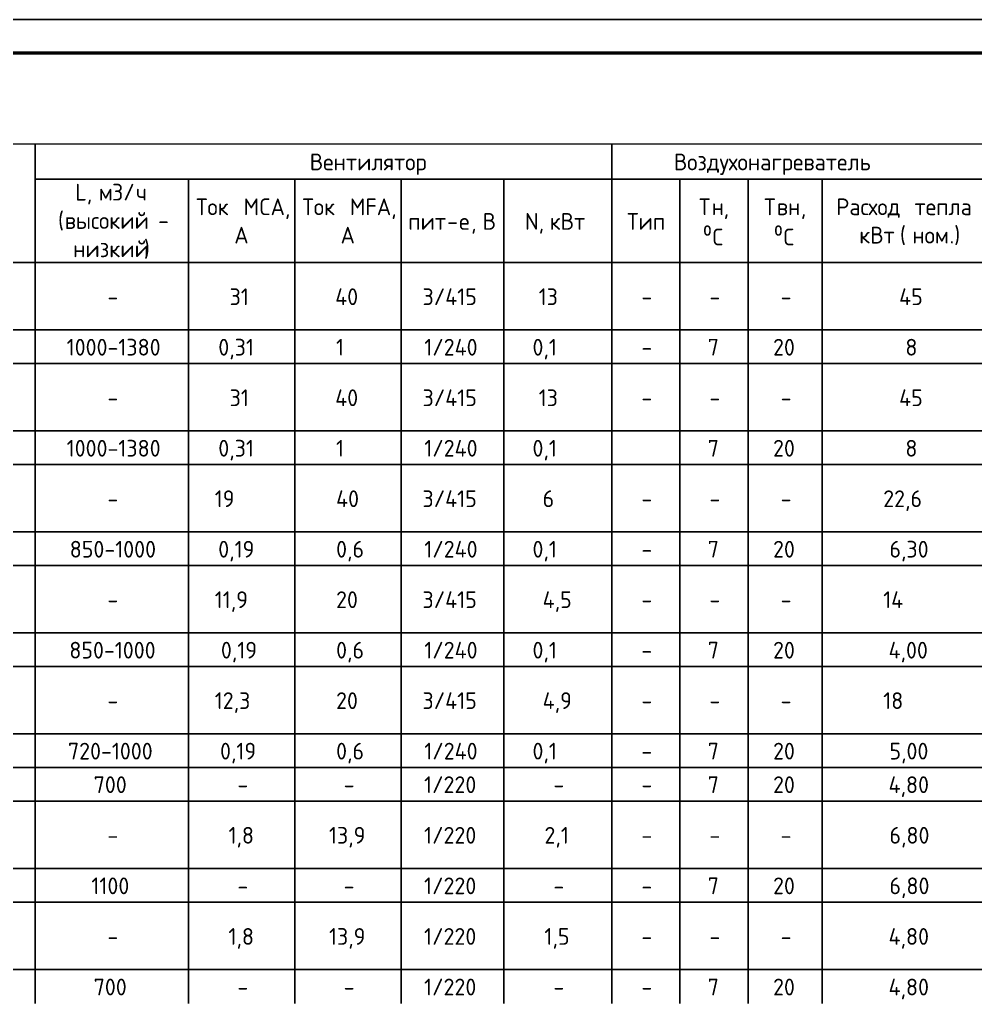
# Model space of a CAD drawing. Header units: millimetres. Extents: x -88595 to 880822, y -1054509 to -148035.
# Drawn here: x -42553 to -28280, y -261909 to -247246 of the extents above; entities that cross this region are included whole.
import ezdxf

# ---------------------------------------------------------------- set-up
doc = ezdxf.new("R2010")
doc.units = ezdxf.units.MM
for name, color, linetype, lineweight in [('Аннотация', 7, 'Continuous', 20), ('Линии', 7, 'Continuous', 9), ('Основная надпись', 7, 'Continuous', 30)]:
    doc.layers.add(name, color=color, linetype=linetype, lineweight=lineweight)
doc.styles.add('$0$Segoe UI Symbol', font='seguisym.ttf', dxfattribs={"height": 2.5})
doc.styles.add('$9$GOST Common', font='GOST_Common.ttf', dxfattribs={"height": 2.5})

msp = doc.modelspace()

# ---------------------------------------------------------------- linework, layer by layer
at = {"layer": 'Линии', "color": 7}
for p, q in [((-45651, -249100), (-42322, -249100)), ((-42322, -249100), (-42322, -249629)), ((-42322, -249100), (-40029, -249100)), ((-42322, -249629), (-42322, -249100)), ((-40029, -249100), (-38442, -249100)), ((-38442, -249100), (-36854, -249100)), ((-36854, -249100), (-34955, -249100)), ((-36854, -249100), (-35324, -249100)), ((-35324, -249100), (-33709, -249100)), ((-33709, -249100), (-33709, -249629)), ((-33709, -249100), (-32695, -249100)), ((-33709, -249629), (-33709, -249100)), ((-32695, -249100), (-31675, -249100)), ((-31675, -249100), (-30569, -249100)), ((-30569, -249100), (-27935, -249100)), ((-42322, -249629), (-42322, -250876)), ((-40029, -249629), (-42322, -249629)), ((-42322, -249629), (-40029, -249629)), ((-42322, -250876), (-42322, -249629)), ((-38442, -249629), (-40029, -249629)), ((-40029, -249629), (-40029, -250876)), ((-40029, -249629), (-38442, -249629)), ((-40029, -250876), (-40029, -249629)), ((-36854, -249629), (-38442, -249629)), ((-38442, -249629), (-38442, -250876)), ((-38442, -249629), (-36854, -249629)), ((-38442, -250876), (-38442, -249629)), ((-34955, -249629), (-36854, -249629)), ((-35324, -249629), (-36854, -249629)), ((-36854, -249629), (-36854, -250876)), ((-36854, -249629), (-34955, -249629)), ((-36854, -250876), (-36854, -249629)), ((-36854, -249629), (-36854, -250876)), ((-36854, -249629), (-35324, -249629)), ((-36854, -250876), (-36854, -249629)), ((-33709, -249629), (-35324, -249629)), ((-35324, -249629), (-35324, -250876)), ((-35324, -249629), (-33709, -249629)), ((-35324, -250876), (-35324, -249629)), ((-32695, -249629), (-33709, -249629)), ((-33709, -249629), (-33709, -250876)), ((-33709, -249629), (-32695, -249629)), ((-33709, -250876), (-33709, -249629)), ((-31675, -249629), (-32695, -249629)), ((-32695, -249629), (-32695, -250876)), ((-32695, -249629), (-31675, -249629)), ((-32695, -250876), (-32695, -249629)), ((-30569, -249629), (-31675, -249629)), ((-31675, -249629), (-31675, -250876)), ((-31675, -249629), (-30569, -249629)), ((-31675, -250876), (-31675, -249629)), ((-27935, -249629), (-30569, -249629)), ((-30569, -249629), (-30569, -250876)), ((-30569, -249629), (-27935, -249629)), ((-30569, -250876), (-30569, -249629)), ((-42322, -250876), (-45651, -250876)), ((-45651, -250876), (-42322, -250876)), ((-40029, -250876), (-42322, -250876)), ((-42322, -250876), (-42322, -251881)), ((-42322, -250876), (-40029, -250876)), ((-42322, -251881), (-42322, -250876)), ((-38442, -250876), (-40029, -250876)), ((-40029, -250876), (-40029, -251881)), ((-40029, -250876), (-38442, -250876)), ((-40029, -251881), (-40029, -250876)), ((-36854, -250876), (-38442, -250876)), ((-38442, -250876), (-38442, -251881)), ((-38442, -250876), (-36854, -250876)), ((-38442, -251881), (-38442, -250876)), ((-35324, -250876), (-36854, -250876)), ((-36854, -250876), (-36854, -251881)), ((-36854, -251881), (-36854, -250876)), ((-36854, -250876), (-36854, -251881)), ((-36854, -250876), (-35324, -250876)), ((-36854, -251881), (-36854, -250876)), ((-33709, -250876), (-35324, -250876)), ((-35324, -250876), (-35324, -251881)), ((-35324, -250876), (-33709, -250876)), ((-35324, -251881), (-35324, -250876)), ((-32695, -250876), (-33709, -250876)), ((-33709, -250876), (-33709, -251881)), ((-33709, -250876), (-32695, -250876)), ((-33709, -251881), (-33709, -250876)), ((-31675, -250876), (-32695, -250876)), ((-32695, -250876), (-32695, -251881)), ((-32695, -250876), (-31675, -250876)), ((-32695, -251881), (-32695, -250876)), ((-30569, -250876), (-31675, -250876)), ((-31675, -250876), (-31675, -251881)), ((-31675, -250876), (-30569, -250876)), ((-31675, -251881), (-31675, -250876)), ((-27935, -250876), (-30569, -250876)), ((-30569, -250876), (-30569, -251881)), ((-30569, -250876), (-27935, -250876)), ((-30569, -251881), (-30569, -250876)), ((-42322, -251881), (-45651, -251881)), ((-45651, -251881), (-42322, -251881)), ((-40029, -251881), (-42322, -251881)), ((-42322, -251881), (-42322, -252384)), ((-42322, -251881), (-40029, -251881)), ((-42322, -252384), (-42322, -251881)), ((-38442, -251881), (-40029, -251881)), ((-40029, -251881), (-40029, -252384)), ((-40029, -251881), (-38442, -251881)), ((-40029, -252384), (-40029, -251881)), ((-36854, -251881), (-38442, -251881)), ((-38442, -251881), (-38442, -252384)), ((-38442, -251881), (-36854, -251881)), ((-38442, -252384), (-38442, -251881)), ((-35324, -251881), (-36854, -251881)), ((-36854, -251881), (-36854, -252384)), ((-36854, -252384), (-36854, -251881)), ((-36854, -251881), (-36854, -252384)), ((-36854, -251881), (-35324, -251881)), ((-36854, -252384), (-36854, -251881)), ((-33709, -251881), (-35324, -251881)), ((-35324, -251881), (-35324, -252384)), ((-35324, -251881), (-33709, -251881)), ((-35324, -252384), (-35324, -251881)), ((-32695, -251881), (-33709, -251881)), ((-33709, -251881), (-33709, -252384)), ((-33709, -251881), (-32695, -251881)), ((-33709, -252384), (-33709, -251881)), ((-31675, -251881), (-32695, -251881)), ((-32695, -251881), (-32695, -252384)), ((-32695, -251881), (-31675, -251881)), ((-32695, -252384), (-32695, -251881)), ((-30569, -251881), (-31675, -251881)), ((-31675, -251881), (-31675, -252384)), ((-31675, -251881), (-30569, -251881)), ((-31675, -252384), (-31675, -251881)), ((-27935, -251881), (-30569, -251881)), ((-30569, -251881), (-30569, -252384)), ((-30569, -251881), (-27935, -251881)), ((-30569, -252384), (-30569, -251881)), ((-42322, -252384), (-45651, -252384)), ((-45651, -252384), (-42322, -252384)), ((-40029, -252384), (-42322, -252384)), ((-42322, -252384), (-42322, -253389)), ((-42322, -252384), (-40029, -252384)), ((-42322, -253389), (-42322, -252384)), ((-38442, -252384), (-40029, -252384)), ((-40029, -252384), (-38442, -252384)), ((-40029, -252384), (-40029, -253389)), ((-40029, -253389), (-40029, -252384)), ((-36854, -252384), (-38442, -252384)), ((-38442, -252384), (-36854, -252384)), ((-38442, -252384), (-38442, -253389)), ((-38442, -253389), (-38442, -252384)), ((-35324, -252384), (-36854, -252384)), ((-36854, -252384), (-35324, -252384)), ((-36854, -252384), (-36854, -253389)), ((-36854, -253389), (-36854, -252384)), ((-36854, -252384), (-36854, -253389)), ((-36854, -253389), (-36854, -252384)), ((-33709, -252384), (-35324, -252384)), ((-35324, -252384), (-33709, -252384)), ((-35324, -252384), (-35324, -253389)), ((-35324, -253389), (-35324, -252384)), ((-32695, -252384), (-33709, -252384)), ((-33709, -252384), (-32695, -252384)), ((-33709, -252384), (-33709, -253389)), ((-33709, -253389), (-33709, -252384)), ((-31675, -252384), (-32695, -252384)), ((-32695, -252384), (-31675, -252384)), ((-32695, -252384), (-32695, -253389)), ((-32695, -253389), (-32695, -252384)), ((-30569, -252384), (-31675, -252384)), ((-31675, -252384), (-30569, -252384)), ((-31675, -252384), (-31675, -253389)), ((-31675, -253389), (-31675, -252384)), ((-27935, -252384), (-30569, -252384)), ((-30569, -252384), (-27935, -252384)), ((-30569, -252384), (-30569, -253389)), ((-30569, -253389), (-30569, -252384)), ((-42322, -253389), (-45651, -253389)), ((-45651, -253389), (-42322, -253389)), ((-42322, -253389), (-42322, -253892)), ((-42322, -253892), (-42322, -253389)), ((-40029, -253389), (-42322, -253389)), ((-42322, -253389), (-40029, -253389)), ((-38442, -253389), (-40029, -253389)), ((-40029, -253389), (-40029, -253892)), ((-40029, -253389), (-38442, -253389)), ((-40029, -253892), (-40029, -253389)), ((-36854, -253389), (-38442, -253389)), ((-38442, -253389), (-38442, -253892)), ((-38442, -253389), (-36854, -253389)), ((-38442, -253892), (-38442, -253389)), ((-35324, -253389), (-36854, -253389)), ((-36854, -253389), (-36854, -253892)), ((-36854, -253892), (-36854, -253389)), ((-36854, -253389), (-36854, -253892)), ((-36854, -253389), (-35324, -253389)), ((-36854, -253892), (-36854, -253389)), ((-33709, -253389), (-35324, -253389)), ((-35324, -253389), (-35324, -253892)), ((-35324, -253389), (-33709, -253389)), ((-35324, -253892), (-35324, -253389)), ((-32695, -253389), (-33709, -253389)), ((-33709, -253389), (-33709, -253892)), ((-33709, -253389), (-32695, -253389)), ((-33709, -253892), (-33709, -253389)), ((-31675, -253389), (-32695, -253389)), ((-32695, -253389), (-32695, -253892)), ((-32695, -253389), (-31675, -253389)), ((-32695, -253892), (-32695, -253389)), ((-30569, -253389), (-31675, -253389)), ((-31675, -253389), (-31675, -253892)), ((-31675, -253389), (-30569, -253389)), ((-31675, -253892), (-31675, -253389)), ((-27935, -253389), (-30569, -253389)), ((-30569, -253389), (-30569, -253892)), ((-30569, -253389), (-27935, -253389)), ((-30569, -253892), (-30569, -253389)), ((-42322, -253892), (-45651, -253892)), ((-45651, -253892), (-42322, -253892)), ((-40029, -253892), (-42322, -253892)), ((-42322, -253892), (-42322, -254897)), ((-42322, -253892), (-40029, -253892)), ((-42322, -254897), (-42322, -253892)), ((-38442, -253892), (-40029, -253892)), ((-40029, -253892), (-40029, -254897)), ((-40029, -253892), (-38442, -253892)), ((-40029, -254897), (-40029, -253892)), ((-36854, -253892), (-38442, -253892)), ((-38442, -253892), (-38442, -254897)), ((-38442, -253892), (-36854, -253892)), ((-38442, -254897), (-38442, -253892)), ((-35324, -253892), (-36854, -253892)), ((-36854, -253892), (-36854, -254897)), ((-36854, -254897), (-36854, -253892)), ((-36854, -253892), (-36854, -254897)), ((-36854, -253892), (-35324, -253892)), ((-36854, -254897), (-36854, -253892)), ((-33709, -253892), (-35324, -253892)), ((-35324, -253892), (-35324, -254897)), ((-35324, -253892), (-33709, -253892)), ((-35324, -254897), (-35324, -253892)), ((-32695, -253892), (-33709, -253892)), ((-33709, -253892), (-33709, -254897)), ((-33709, -253892), (-32695, -253892)), ((-33709, -254897), (-33709, -253892)), ((-31675, -253892), (-32695, -253892)), ((-32695, -253892), (-32695, -254897)), ((-32695, -253892), (-31675, -253892)), ((-32695, -254897), (-32695, -253892)), ((-30569, -253892), (-31675, -253892)), ((-31675, -253892), (-31675, -254897)), ((-31675, -253892), (-30569, -253892)), ((-31675, -254897), (-31675, -253892)), ((-27935, -253892), (-30569, -253892)), ((-30569, -253892), (-30569, -254897)), ((-30569, -253892), (-27935, -253892)), ((-30569, -254897), (-30569, -253892)), ((-42322, -254897), (-45651, -254897)), ((-45651, -254897), (-42322, -254897)), ((-40029, -254897), (-42322, -254897)), ((-42322, -254897), (-42322, -255400)), ((-42322, -254897), (-40029, -254897)), ((-42322, -255400), (-42322, -254897)), ((-38442, -254897), (-40029, -254897)), ((-40029, -254897), (-40029, -255400)), ((-40029, -254897), (-38442, -254897)), ((-40029, -255400), (-40029, -254897)), ((-36854, -254897), (-38442, -254897)), ((-38442, -254897), (-38442, -255400)), ((-38442, -254897), (-36854, -254897)), ((-38442, -255400), (-38442, -254897)), ((-35324, -254897), (-36854, -254897)), ((-36854, -254897), (-36854, -255400)), ((-36854, -255400), (-36854, -254897)), ((-36854, -254897), (-36854, -255400)), ((-36854, -254897), (-35324, -254897)), ((-36854, -255400), (-36854, -254897)), ((-33709, -254897), (-35324, -254897)), ((-35324, -254897), (-35324, -255400)), ((-35324, -254897), (-33709, -254897)), ((-35324, -255400), (-35324, -254897)), ((-32695, -254897), (-33709, -254897)), ((-33709, -254897), (-33709, -255400)), ((-33709, -254897), (-32695, -254897)), ((-33709, -255400), (-33709, -254897)), ((-31675, -254897), (-32695, -254897)), ((-32695, -254897), (-32695, -255400)), ((-32695, -254897), (-31675, -254897)), ((-32695, -255400), (-32695, -254897)), ((-30569, -254897), (-31675, -254897)), ((-31675, -254897), (-31675, -255400)), ((-31675, -254897), (-30569, -254897)), ((-31675, -255400), (-31675, -254897)), ((-27935, -254897), (-30569, -254897)), ((-30569, -254897), (-30569, -255400)), ((-30569, -254897), (-27935, -254897)), ((-30569, -255400), (-30569, -254897)), ((-42322, -255400), (-45651, -255400)), ((-45651, -255400), (-42322, -255400)), ((-40029, -255400), (-42322, -255400)), ((-42322, -255400), (-42322, -256405)), ((-42322, -255400), (-40029, -255400)), ((-42322, -256405), (-42322, -255400)), ((-38442, -255400), (-40029, -255400)), ((-40029, -255400), (-40029, -256405)), ((-40029, -255400), (-38442, -255400)), ((-40029, -256405), (-40029, -255400)), ((-36854, -255400), (-38442, -255400)), ((-38442, -255400), (-38442, -256405)), ((-38442, -255400), (-36854, -255400)), ((-38442, -256405), (-38442, -255400)), ((-35324, -255400), (-36854, -255400)), ((-36854, -255400), (-36854, -256405)), ((-36854, -256405), (-36854, -255400)), ((-36854, -255400), (-36854, -256405)), ((-36854, -255400), (-35324, -255400)), ((-36854, -256405), (-36854, -255400)), ((-33709, -255400), (-35324, -255400)), ((-35324, -255400), (-35324, -256405)), ((-35324, -255400), (-33709, -255400)), ((-35324, -256405), (-35324, -255400)), ((-32695, -255400), (-33709, -255400)), ((-33709, -255400), (-33709, -256405)), ((-33709, -255400), (-32695, -255400)), ((-33709, -256405), (-33709, -255400)), ((-31675, -255400), (-32695, -255400)), ((-32695, -255400), (-32695, -256405)), ((-32695, -255400), (-31675, -255400)), ((-32695, -256405), (-32695, -255400)), ((-30569, -255400), (-31675, -255400)), ((-31675, -255400), (-31675, -256405)), ((-31675, -255400), (-30569, -255400)), ((-31675, -256405), (-31675, -255400)), ((-27935, -255400), (-30569, -255400)), ((-30569, -255400), (-30569, -256405)), ((-30569, -255400), (-27935, -255400)), ((-30569, -256405), (-30569, -255400)), ((-42322, -256405), (-45651, -256405)), ((-45651, -256405), (-42322, -256405)), ((-40029, -256405), (-42322, -256405)), ((-42322, -256405), (-42322, -256908)), ((-42322, -256405), (-40029, -256405)), ((-42322, -256908), (-42322, -256405)), ((-38442, -256405), (-40029, -256405)), ((-40029, -256405), (-40029, -256908)), ((-40029, -256405), (-38442, -256405)), ((-40029, -256908), (-40029, -256405)), ((-36854, -256405), (-38442, -256405)), ((-38442, -256405), (-38442, -256908)), ((-38442, -256405), (-36854, -256405)), ((-38442, -256908), (-38442, -256405)), ((-35324, -256405), (-36854, -256405)), ((-36854, -256405), (-36854, -256908)), ((-36854, -256908), (-36854, -256405)), ((-36854, -256405), (-36854, -256908)), ((-36854, -256405), (-35324, -256405)), ((-36854, -256908), (-36854, -256405)), ((-33709, -256405), (-35324, -256405)), ((-35324, -256405), (-35324, -256908)), ((-35324, -256405), (-33709, -256405)), ((-35324, -256908), (-35324, -256405)), ((-32695, -256405), (-33709, -256405)), ((-33709, -256405), (-33709, -256908)), ((-33709, -256405), (-32695, -256405)), ((-33709, -256908), (-33709, -256405)), ((-31675, -256405), (-32695, -256405)), ((-32695, -256405), (-32695, -256908)), ((-32695, -256405), (-31675, -256405)), ((-32695, -256908), (-32695, -256405)), ((-30569, -256405), (-31675, -256405)), ((-31675, -256405), (-31675, -256908)), ((-31675, -256405), (-30569, -256405)), ((-31675, -256908), (-31675, -256405)), ((-27935, -256405), (-30569, -256405)), ((-30569, -256405), (-30569, -256908)), ((-30569, -256405), (-27935, -256405)), ((-30569, -256908), (-30569, -256405)), ((-42322, -256908), (-45651, -256908)), ((-45651, -256908), (-42322, -256908)), ((-40029, -256908), (-42322, -256908)), ((-42322, -256908), (-42322, -257914)), ((-42322, -256908), (-40029, -256908)), ((-42322, -257914), (-42322, -256908)), ((-38442, -256908), (-40029, -256908)), ((-40029, -256908), (-40029, -257914)), ((-40029, -256908), (-38442, -256908)), ((-40029, -257914), (-40029, -256908)), ((-36854, -256908), (-38442, -256908)), ((-38442, -256908), (-38442, -257914)), ((-38442, -256908), (-36854, -256908)), ((-38442, -257914), (-38442, -256908)), ((-35324, -256908), (-36854, -256908)), ((-36854, -256908), (-36854, -257914)), ((-36854, -257914), (-36854, -256908)), ((-36854, -256908), (-36854, -257914)), ((-36854, -256908), (-35324, -256908)), ((-36854, -257914), (-36854, -256908)), ((-33709, -256908), (-35324, -256908)), ((-35324, -256908), (-35324, -257914)), ((-35324, -256908), (-33709, -256908)), ((-35324, -257914), (-35324, -256908)), ((-32695, -256908), (-33709, -256908)), ((-33709, -256908), (-33709, -257914)), ((-33709, -256908), (-32695, -256908)), ((-33709, -257914), (-33709, -256908)), ((-31675, -256908), (-32695, -256908)), ((-32695, -256908), (-32695, -257914)), ((-32695, -256908), (-31675, -256908)), ((-32695, -257914), (-32695, -256908)), ((-30569, -256908), (-31675, -256908)), ((-31675, -256908), (-31675, -257914)), ((-31675, -256908), (-30569, -256908)), ((-31675, -257914), (-31675, -256908)), ((-27935, -256908), (-30569, -256908)), ((-30569, -256908), (-30569, -257914)), ((-30569, -256908), (-27935, -256908)), ((-30569, -257914), (-30569, -256908)), ((-42322, -257914), (-45651, -257914)), ((-45651, -257914), (-42322, -257914)), ((-40029, -257914), (-42322, -257914)), ((-42322, -257914), (-42322, -258919)), ((-42322, -257914), (-40029, -257914)), ((-42322, -258919), (-42322, -257914)), ((-38442, -257914), (-40029, -257914)), ((-40029, -257914), (-40029, -258919)), ((-40029, -257914), (-38442, -257914)), ((-40029, -258919), (-40029, -257914)), ((-36854, -257914), (-38442, -257914)), ((-38442, -257914), (-38442, -258919)), ((-38442, -257914), (-36854, -257914)), ((-38442, -258919), (-38442, -257914)), ((-35324, -257914), (-36854, -257914)), ((-36854, -257914), (-36854, -258919)), ((-36854, -258919), (-36854, -257914)), ((-36854, -257914), (-36854, -258919)), ((-36854, -257914), (-35324, -257914)), ((-36854, -258919), (-36854, -257914)), ((-33709, -257914), (-35324, -257914)), ((-35324, -257914), (-35324, -258919)), ((-35324, -257914), (-33709, -257914)), ((-35324, -258919), (-35324, -257914)), ((-32695, -257914), (-33709, -257914)), ((-33709, -257914), (-33709, -258416)), ((-33709, -257914), (-32695, -257914)), ((-33709, -258416), (-33709, -257914)), ((-31675, -257914), (-32695, -257914)), ((-32695, -257914), (-32695, -258416)), ((-32695, -257914), (-31675, -257914)), ((-32695, -258416), (-32695, -257914)), ((-30569, -257914), (-31675, -257914)), ((-31675, -257914), (-31675, -258416)), ((-31675, -257914), (-30569, -257914)), ((-31675, -258416), (-31675, -257914)), ((-27935, -257914), (-30569, -257914)), ((-30569, -257914), (-30569, -258416)), ((-30569, -257914), (-27935, -257914)), ((-30569, -258416), (-30569, -257914)), ((-42322, -258416), (-45651, -258416)), ((-45651, -258416), (-42322, -258416)), ((-42322, -258414), (-42322, -258919)), ((-42322, -258919), (-42322, -258414)), ((-40029, -258416), (-42322, -258416)), ((-42322, -258416), (-40029, -258416)), ((-40029, -258414), (-40029, -258919)), ((-40029, -258919), (-40029, -258414)), ((-38442, -258416), (-40029, -258416)), ((-40029, -258416), (-38442, -258416)), ((-38442, -258414), (-38442, -258919)), ((-38442, -258919), (-38442, -258414)), ((-36854, -258416), (-38442, -258416)), ((-38442, -258416), (-36854, -258416)), ((-36854, -258414), (-36854, -258919)), ((-36854, -258919), (-36854, -258414)), ((-36854, -258414), (-36854, -258919)), ((-36854, -258919), (-36854, -258414)), ((-35324, -258416), (-36854, -258416)), ((-36854, -258416), (-35324, -258416)), ((-35324, -258414), (-35324, -258919)), ((-35324, -258919), (-35324, -258414)), ((-33709, -258416), (-35324, -258416)), ((-35324, -258416), (-33709, -258416)), ((-33709, -258414), (-33709, -258919)), ((-33709, -258919), (-33709, -258414)), ((-32695, -258416), (-33709, -258416)), ((-33709, -258416), (-32695, -258416)), ((-32695, -258414), (-32695, -258919)), ((-32695, -258919), (-32695, -258414)), ((-31675, -258416), (-32695, -258416)), ((-32695, -258416), (-31675, -258416)), ((-31675, -258414), (-31675, -258919)), ((-31675, -258919), (-31675, -258414)), ((-30569, -258416), (-31675, -258416)), ((-31675, -258416), (-30569, -258416)), ((-30569, -258414), (-30569, -258919)), ((-30569, -258919), (-30569, -258414)), ((-27935, -258416), (-30569, -258416)), ((-30569, -258416), (-27935, -258416)), ((-42322, -258919), (-45651, -258919)), ((-45651, -258919), (-42322, -258919)), ((-42322, -258919), (-45651, -258919)), ((-40029, -258919), (-42322, -258919)), ((-42322, -258919), (-42322, -259924)), ((-42322, -258919), (-40029, -258919)), ((-42322, -259924), (-42322, -258919)), ((-40029, -258919), (-42322, -258919)), ((-38442, -258919), (-40029, -258919)), ((-40029, -258919), (-40029, -259924)), ((-40029, -258919), (-38442, -258919)), ((-40029, -259924), (-40029, -258919)), ((-38442, -258919), (-40029, -258919)), ((-36854, -258919), (-38442, -258919)), ((-38442, -258919), (-38442, -259924)), ((-38442, -258919), (-36854, -258919)), ((-38442, -259924), (-38442, -258919)), ((-36854, -258919), (-38442, -258919)), ((-35324, -258919), (-36854, -258919)), ((-36854, -258919), (-36854, -259924)), ((-36854, -259924), (-36854, -258919)), ((-36854, -258919), (-36854, -259924)), ((-36854, -258919), (-35324, -258919)), ((-36854, -259924), (-36854, -258919)), ((-35324, -258919), (-36854, -258919)), ((-33709, -258919), (-35324, -258919)), ((-35324, -258919), (-35324, -259924)), ((-35324, -258919), (-33709, -258919)), ((-35324, -259924), (-35324, -258919)), ((-33709, -258919), (-35324, -258919)), ((-32695, -258919), (-33709, -258919)), ((-33709, -258919), (-33709, -259924)), ((-33709, -258919), (-32695, -258919)), ((-33709, -259924), (-33709, -258919)), ((-32695, -258919), (-33709, -258919)), ((-31675, -258919), (-32695, -258919)), ((-32695, -258919), (-32695, -259924)), ((-32695, -258919), (-31675, -258919)), ((-32695, -259924), (-32695, -258919)), ((-31675, -258919), (-32695, -258919)), ((-30569, -258919), (-31675, -258919)), ((-31675, -258919), (-31675, -259924)), ((-31675, -258919), (-30569, -258919)), ((-31675, -259924), (-31675, -258919)), ((-30569, -258919), (-31675, -258919)), ((-27935, -258919), (-30569, -258919)), ((-30569, -258919), (-30569, -259924)), ((-30569, -258919), (-27935, -258919)), ((-30569, -259924), (-30569, -258919)), ((-27935, -258919), (-30569, -258919)), ((-42322, -259924), (-45651, -259924)), ((-45651, -259924), (-42322, -259924)), ((-40029, -259924), (-42322, -259924)), ((-42322, -259924), (-42322, -260430)), ((-42322, -259924), (-40029, -259924)), ((-42322, -260430), (-42322, -259924)), ((-38442, -259924), (-40029, -259924)), ((-40029, -259924), (-40029, -260430)), ((-40029, -259924), (-38442, -259924)), ((-40029, -260430), (-40029, -259924)), ((-36854, -259924), (-38442, -259924)), ((-38442, -259924), (-38442, -260430)), ((-38442, -259924), (-36854, -259924)), ((-38442, -260430), (-38442, -259924)), ((-35324, -259924), (-36854, -259924)), ((-36854, -259924), (-36854, -260430)), ((-36854, -260430), (-36854, -259924)), ((-36854, -259924), (-36854, -260430)), ((-36854, -259924), (-35324, -259924)), ((-36854, -260430), (-36854, -259924)), ((-33709, -259924), (-35324, -259924)), ((-35324, -259924), (-35324, -260430)), ((-35324, -259924), (-33709, -259924)), ((-35324, -260430), (-35324, -259924)), ((-32695, -259924), (-33709, -259924)), ((-33709, -259924), (-33709, -260430)), ((-33709, -259924), (-32695, -259924)), ((-33709, -260430), (-33709, -259924)), ((-31675, -259924), (-32695, -259924)), ((-32695, -259924), (-32695, -260430)), ((-32695, -259924), (-31675, -259924)), ((-32695, -260430), (-32695, -259924)), ((-30569, -259924), (-31675, -259924)), ((-31675, -259924), (-31675, -260430)), ((-31675, -259924), (-30569, -259924)), ((-31675, -260430), (-31675, -259924)), ((-27935, -259924), (-30569, -259924)), ((-30569, -259924), (-30569, -260430)), ((-30569, -259924), (-27935, -259924)), ((-30569, -260430), (-30569, -259924)), ((-42322, -260430), (-45651, -260430)), ((-45651, -260430), (-42322, -260430)), ((-40029, -260430), (-42322, -260430)), ((-42322, -260430), (-42322, -261435)), ((-42322, -260430), (-40029, -260430)), ((-42322, -261435), (-42322, -260430)), ((-38442, -260430), (-40029, -260430)), ((-40029, -260430), (-40029, -261435)), ((-40029, -260430), (-38442, -260430)), ((-40029, -261435), (-40029, -260430)), ((-36854, -260430), (-38442, -260430)), ((-38442, -260430), (-38442, -261435)), ((-38442, -260430), (-36854, -260430)), ((-38442, -261435), (-38442, -260430)), ((-35324, -260430), (-36854, -260430)), ((-36854, -260430), (-36854, -261435)), ((-36854, -261435), (-36854, -260430)), ((-36854, -260430), (-36854, -261435)), ((-36854, -260430), (-35324, -260430)), ((-36854, -261435), (-36854, -260430)), ((-33709, -260430), (-35324, -260430)), ((-35324, -260430), (-35324, -261435)), ((-35324, -260430), (-33709, -260430)), ((-35324, -261435), (-35324, -260430)), ((-32695, -260430), (-33709, -260430)), ((-33709, -260430), (-33709, -261435)), ((-33709, -260430), (-32695, -260430)), ((-33709, -261435), (-33709, -260430)), ((-31675, -260430), (-32695, -260430)), ((-32695, -260430), (-32695, -261435)), ((-32695, -260430), (-31675, -260430)), ((-32695, -261435), (-32695, -260430)), ((-30569, -260430), (-31675, -260430)), ((-31675, -260430), (-31675, -261435)), ((-31675, -260430), (-30569, -260430)), ((-31675, -261435), (-31675, -260430)), ((-27935, -260430), (-30569, -260430)), ((-30569, -260430), (-30569, -261435)), ((-30569, -260430), (-27935, -260430)), ((-30569, -261435), (-30569, -260430)), ((-42322, -261435), (-45651, -261435)), ((-45651, -261435), (-42322, -261435)), ((-40029, -261435), (-42322, -261435)), ((-42322, -261435), (-42322, -261941)), ((-42322, -261435), (-40029, -261435)), ((-42322, -261941), (-42322, -261435)), ((-38442, -261435), (-40029, -261435)), ((-40029, -261435), (-40029, -261941)), ((-40029, -261435), (-38442, -261435)), ((-40029, -261941), (-40029, -261435)), ((-36854, -261435), (-38442, -261435)), ((-38442, -261435), (-38442, -261941)), ((-38442, -261435), (-36854, -261435)), ((-38442, -261941), (-38442, -261435)), ((-35324, -261435), (-36854, -261435)), ((-36854, -261435), (-36854, -261941)), ((-36854, -261941), (-36854, -261435)), ((-36854, -261435), (-36854, -261941)), ((-36854, -261435), (-35324, -261435)), ((-36854, -261941), (-36854, -261435)), ((-33709, -261435), (-35324, -261435)), ((-35324, -261435), (-35324, -261941)), ((-35324, -261435), (-33709, -261435)), ((-35324, -261941), (-35324, -261435)), ((-32695, -261435), (-33709, -261435)), ((-33709, -261435), (-33709, -261941)), ((-33709, -261435), (-32695, -261435)), ((-33709, -261941), (-33709, -261435)), ((-31675, -261435), (-32695, -261435)), ((-32695, -261435), (-32695, -261941)), ((-32695, -261435), (-31675, -261435)), ((-32695, -261941), (-32695, -261435)), ((-30569, -261435), (-31675, -261435)), ((-31675, -261435), (-31675, -261941)), ((-31675, -261435), (-30569, -261435)), ((-31675, -261941), (-31675, -261435)), ((-27935, -261435), (-30569, -261435)), ((-30569, -261435), (-30569, -261941)), ((-30569, -261435), (-27935, -261435)), ((-30569, -261941), (-30569, -261435))]:
    msp.add_line(p, q, dxfattribs=at)
at = {"layer": 'Основная надпись', "lineweight": 20}
for p, q in [((-16117, -247246), (-58117, -247246)), ((-58117, -247246), (-16117, -247246))]:
    msp.add_line(p, q, dxfattribs=at)
at = {"layer": 'Основная надпись', "lineweight": 50}
msp.add_line((-16617, -247746), (-56117, -247746), dxfattribs=at)

# ---------------------------------------------------------------- texts
at = {"layer": 'Аннотация', "char_height": 250, "attachment_point": 1}
for s, insert, width, style in [('Вентилятор', (-38220, -249247), 2308.86, '$9$GOST Common'), ('Воздухонагреватель', (-32783, -249247), 4016.45, '$9$GOST Common'), ('L, ', (-41722, -249698), 424.89, '$9$GOST Common'), ('3/', (-41173, -249698), 432.91, '$9$GOST Common'), ('\\fGOST Common|b0|i0|c204|p34|;м', (-41371, -249698), 240.51, '$9$GOST Common'), ('\\fGOST Common|b0|i0|c204|p34|;ч', (-40815, -249698), 216.46, '$9$GOST Common'), ('Ток', (-39917, -249917), 673.42, '$9$GOST Common'), (' MCA, ', (-39361, -249917), 986.08, '$9$GOST Common'), ('Ток', (-38329, -249917), 673.42, '$9$GOST Common'), (' MFA, ', (-37774, -249917), 986.08, '$9$GOST Common'), ('\\fGOST Common|b0|i0|c204|p34|;T', (-32417, -249917), 240.51, '$9$GOST Common'), ('\\fGOST Common|b0|i0|c204|p34|;н', (-32218, -249917), 216.46, '$9$GOST Common'), ('\\fGOST Common|b0|i0|c204|p34|;T', (-31443, -249917), 240.51, '$9$GOST Common'), ('вн', (-31245, -249917), 432.91, '$9$GOST Common'), ('Расход', (-30358, -249917), 1314.77, '$9$GOST Common'), ('тепла', (-29188, -249917), 1162.45, '$9$GOST Common'), ('\\fGOST Common|b0|i0|c204|p34|;(', (-41980, -250122), 120.25, '$9$GOST Common'), ('высокий', (-41880, -250122), 1507.17, '$9$GOST Common'), ('\\fGOST Common|b0|i0|c204|p34|;В', (-35639, -250135), 248.52, '$9$GOST Common'), ('N, ', (-35007, -250135), 448.94, '$9$GOST Common'), ('кВт', (-34637, -250135), 737.55, '$9$GOST Common'), ('Тип', (-33480, -250135), 673.42, '$9$GOST Common'), (', ', (-32040, -249917), 208.44, '$9$GOST Common'), (', ', (-30887, -249917), 208.44, '$9$GOST Common'), (' - ', (-40637, -250122), 424.89, '$9$GOST Common'), ('пит', (-36750, -250135), 705.48, '$9$GOST Common'), ('\\fGOST Common|b0|i0|c204|p34|;-', (-36168, -250135), 216.46, '$9$GOST Common'), ('\\fGOST Common|b0|i0|c204|p34|;е', (-35990, -250135), 216.46, '$9$GOST Common'), ('\\fGOST Common|b0|i0|c204|p34|;А', (-39348, -250340), 272.57, '$9$GOST Common'), ('\\fGOST Common|b0|i0|c204|p34|;А', (-37760, -250340), 272.57, '$9$GOST Common'), (', ', (-35811, -250135), 208.44, '$9$GOST Common'), ('\\fSegoe UI Symbol|b0|i0|c238|p34|;⁰', (-32338, -250367), 152.32, '$0$Segoe UI Symbol'), ('\\fGOST Common|b0|i0|c204|p34|;C', (-32212, -250367), 216.46, '$9$GOST Common'), ('\\fSegoe UI Symbol|b0|i0|c238|p34|;⁰', (-31278, -250367), 152.32, '$0$Segoe UI Symbol'), ('\\fGOST Common|b0|i0|c204|p34|;C', (-31152, -250367), 216.46, '$9$GOST Common'), ('кВт', (-30014, -250340), 737.55, '$9$GOST Common'), (' (', (-29406, -250340), 224.47, '$9$GOST Common'), ('ном', (-29221, -250340), 673.42, '$9$GOST Common'), ('.)', (-28665, -250340), 208.44, '$9$GOST Common'), ('низкий', (-41755, -250545), 1282.7, '$9$GOST Common'), ('\\fGOST Common|b0|i0|c204|p34|;)', (-40696, -250545), 120.25, '$9$GOST Common'), ('31', (-39417, -251260), 994.09, '$9$GOST Common'), ('40', (-37840, -251260), 456.96, '$9$GOST Common'), ('3/415', (-36536, -251260), 1082.28, '$9$GOST Common'), ('13', (-34801, -251260), 689.45, '$9$GOST Common'), ('45', (-29418, -251260), 970.04, '$9$GOST Common'), ('\\fGOST Common|b0|i0|c204|p34|;-', (-41242, -251260), 160.34, '$9$GOST Common'), ('\\fGOST Common|b0|i0|c204|p34|;-', (-33268, -251260), 160.34, '$9$GOST Common'), ('\\fGOST Common|b0|i0|c204|p34|;-', (-32251, -251260), 160.34, '$9$GOST Common'), ('\\fGOST Common|b0|i0|c204|p34|;-', (-31188, -251260), 160.34, '$9$GOST Common'), ('1000-1380', (-41850, -252014), 1627.43, '$9$GOST Common'), ('0,31', (-39586, -252014), 841.77, '$9$GOST Common'), ('1', (-37827, -252014), 432.91, '$9$GOST Common'), ('1/240', (-36510, -252014), 1018.14, '$9$GOST Common'), ('0,1', (-34894, -252014), 905.91, '$9$GOST Common'), ('\\fGOST Common|b0|i0|c204|p34|;7', (-32277, -252014), 216.46, '$9$GOST Common'), ('20', (-31301, -252014), 432.91, '$9$GOST Common'), ('8', (-29325, -252014), 753.59, '$9$GOST Common'), ('\\fGOST Common|b0|i0|c204|p34|;-', (-33268, -252014), 160.34, '$9$GOST Common'), ('31', (-39417, -252769), 994.09, '$9$GOST Common'), ('40', (-37840, -252769), 456.96, '$9$GOST Common'), ('3/415', (-36536, -252769), 1082.28, '$9$GOST Common'), ('13', (-34801, -252769), 689.45, '$9$GOST Common'), ('45', (-29418, -252769), 970.04, '$9$GOST Common'), ('\\fGOST Common|b0|i0|c204|p34|;-', (-41242, -252769), 160.34, '$9$GOST Common'), ('\\fGOST Common|b0|i0|c204|p34|;-', (-33268, -252769), 160.34, '$9$GOST Common'), ('\\fGOST Common|b0|i0|c204|p34|;-', (-32251, -252769), 160.34, '$9$GOST Common'), ('\\fGOST Common|b0|i0|c204|p34|;-', (-31188, -252769), 160.34, '$9$GOST Common'), ('1000-1380', (-41850, -253523), 1627.43, '$9$GOST Common'), ('0,31', (-39586, -253523), 841.77, '$9$GOST Common'), ('1', (-37827, -253523), 432.91, '$9$GOST Common'), ('1/240', (-36510, -253523), 1018.14, '$9$GOST Common'), ('0,1', (-34894, -253523), 905.91, '$9$GOST Common'), ('\\fGOST Common|b0|i0|c204|p34|;7', (-32277, -253523), 216.46, '$9$GOST Common'), ('20', (-31301, -253523), 432.91, '$9$GOST Common'), ('8', (-29325, -253523), 753.59, '$9$GOST Common'), ('19', (-39639, -254277), 970.04, '$9$GOST Common'), ('40', (-37827, -254277), 432.91, '$9$GOST Common'), ('3/415', (-36537, -254277), 1082.28, '$9$GOST Common'), ('6', (-34742, -254277), 537.13, '$9$GOST Common'), ('22,6', (-29656, -254277), 970.04, '$9$GOST Common'), ('\\fGOST Common|b0|i0|c204|p34|;-', (-41242, -254277), 160.34, '$9$GOST Common'), ('\\fGOST Common|b0|i0|c204|p34|;-', (-33268, -254277), 160.34, '$9$GOST Common'), ('\\fGOST Common|b0|i0|c204|p34|;-', (-32251, -254277), 160.34, '$9$GOST Common'), ('\\fGOST Common|b0|i0|c204|p34|;-', (-31188, -254277), 160.34, '$9$GOST Common'), ('850-1000', (-41805, -255031), 1515.19, '$9$GOST Common'), ('0,19', (-39587, -255031), 841.77, '$9$GOST Common'), ('0,6', (-37827, -255031), 432.91, '$9$GOST Common'), ('1/240', (-36510, -255031), 1018.14, '$9$GOST Common'), ('0,1', (-34894, -255031), 905.91, '$9$GOST Common'), ('\\fGOST Common|b0|i0|c204|p34|;7', (-32277, -255031), 216.46, '$9$GOST Common'), ('20', (-31301, -255031), 432.91, '$9$GOST Common'), ('6,30', (-29563, -255031), 753.59, '$9$GOST Common'), ('\\fGOST Common|b0|i0|c204|p34|;-', (-33268, -255031), 160.34, '$9$GOST Common'), ('11,9', (-39639, -255785), 970.04, '$9$GOST Common'), ('20', (-37827, -255785), 432.91, '$9$GOST Common'), ('3/415', (-36537, -255785), 1082.28, '$9$GOST Common'), ('4,5', (-34742, -255785), 537.13, '$9$GOST Common'), ('14', (-29656, -255785), 970.04, '$9$GOST Common'), ('\\fGOST Common|b0|i0|c204|p34|;-', (-41242, -255785), 160.34, '$9$GOST Common'), ('\\fGOST Common|b0|i0|c204|p34|;-', (-33268, -255785), 160.34, '$9$GOST Common'), ('\\fGOST Common|b0|i0|c204|p34|;-', (-32251, -255785), 160.34, '$9$GOST Common'), ('\\fGOST Common|b0|i0|c204|p34|;-', (-31188, -255785), 160.34, '$9$GOST Common'), ('850-1000', (-41811, -256539), 1539.24, '$9$GOST Common'), ('0,19', (-39547, -256539), 753.59, '$9$GOST Common'), ('0,6', (-37827, -256539), 432.91, '$9$GOST Common'), ('1/240', (-36510, -256539), 1018.14, '$9$GOST Common'), ('0,1', (-34894, -256539), 905.91, '$9$GOST Common'), ('\\fGOST Common|b0|i0|c204|p34|;7', (-32277, -256539), 216.46, '$9$GOST Common'), ('20', (-31301, -256539), 432.91, '$9$GOST Common'), ('4,00', (-29576, -256539), 777.64, '$9$GOST Common'), ('\\fGOST Common|b0|i0|c204|p34|;-', (-33268, -256539), 160.34, '$9$GOST Common'), ('12,3', (-39639, -257293), 970.04, '$9$GOST Common'), ('20', (-37827, -257293), 432.91, '$9$GOST Common'), ('3/415', (-36537, -257293), 1082.28, '$9$GOST Common'), ('4,9', (-34742, -257293), 537.13, '$9$GOST Common'), ('18', (-29656, -257293), 970.04, '$9$GOST Common'), ('\\fGOST Common|b0|i0|c204|p34|;-', (-41242, -257293), 160.34, '$9$GOST Common'), ('\\fGOST Common|b0|i0|c204|p34|;-', (-33268, -257293), 160.34, '$9$GOST Common'), ('\\fGOST Common|b0|i0|c204|p34|;-', (-32251, -257293), 160.34, '$9$GOST Common'), ('\\fGOST Common|b0|i0|c204|p34|;-', (-31188, -257293), 160.34, '$9$GOST Common'), ('720-1000', (-41831, -258047), 1587.34, '$9$GOST Common'), ('0,19', (-39560, -258047), 777.64, '$9$GOST Common'), ('0,6', (-37827, -258047), 432.91, '$9$GOST Common'), ('1/240', (-36510, -258047), 1018.14, '$9$GOST Common'), ('0,1', (-34894, -258047), 905.91, '$9$GOST Common'), ('\\fGOST Common|b0|i0|c204|p34|;7', (-32277, -258047), 216.46, '$9$GOST Common'), ('20', (-31301, -258047), 432.91, '$9$GOST Common'), ('5,00', (-29563, -258047), 753.59, '$9$GOST Common'), ('\\fGOST Common|b0|i0|c204|p34|;-', (-33268, -258047), 160.34, '$9$GOST Common'), ('700', (-41447, -258548), 649.37, '$9$GOST Common'), ('1/220', (-36513, -258548), 1018.14, '$9$GOST Common'), ('\\fGOST Common|b0|i0|c204|p34|;7', (-32277, -258548), 216.46, '$9$GOST Common'), ('20', (-31301, -258548), 432.91, '$9$GOST Common'), ('4,80', (-29576, -258548), 777.64, '$9$GOST Common'), ('\\fGOST Common|b0|i0|c204|p34|;-', (-39301, -258548), 160.34, '$9$GOST Common'), ('\\fGOST Common|b0|i0|c204|p34|;-', (-37714, -258548), 160.34, '$9$GOST Common'), ('\\fGOST Common|b0|i0|c204|p34|;-', (-34582, -258548), 160.34, '$9$GOST Common'), ('\\fGOST Common|b0|i0|c204|p34|;-', (-33268, -258548), 160.34, '$9$GOST Common'), ('1,8', (-39434, -259304), 473, '$9$GOST Common'), ('13,9', (-37933, -259304), 689.45, '$9$GOST Common'), ('1/220', (-36513, -259304), 1018.14, '$9$GOST Common'), ('2,1', (-34715, -259304), 473, '$9$GOST Common'), ('6,80', (-29563, -259304), 753.59, '$9$GOST Common'), ('\\fGOST Common|b0|i0|c204|p34|;-', (-41242, -259304), 160.34, '$9$GOST Common'), ('\\fGOST Common|b0|i0|c204|p34|;-', (-33268, -259304), 160.34, '$9$GOST Common'), ('\\fGOST Common|b0|i0|c204|p34|;-', (-32251, -259304), 160.34, '$9$GOST Common'), ('\\fGOST Common|b0|i0|c204|p34|;-', (-31188, -259304), 160.34, '$9$GOST Common'), ('1100', (-41481, -260059), 737.55, '$9$GOST Common'), ('1/220', (-36513, -260059), 1018.14, '$9$GOST Common'), ('\\fGOST Common|b0|i0|c204|p34|;7', (-32277, -260059), 216.46, '$9$GOST Common'), ('20', (-31301, -260059), 432.91, '$9$GOST Common'), ('6,80', (-29563, -260059), 753.59, '$9$GOST Common'), ('\\fGOST Common|b0|i0|c204|p34|;-', (-39301, -260059), 160.34, '$9$GOST Common'), ('\\fGOST Common|b0|i0|c204|p34|;-', (-37714, -260059), 160.34, '$9$GOST Common'), ('\\fGOST Common|b0|i0|c204|p34|;-', (-34582, -260059), 160.34, '$9$GOST Common'), ('\\fGOST Common|b0|i0|c204|p34|;-', (-33268, -260059), 160.34, '$9$GOST Common'), ('1,8', (-39434, -260815), 473, '$9$GOST Common'), ('13,9', (-37933, -260815), 689.45, '$9$GOST Common'), ('1/220', (-36513, -260815), 1018.14, '$9$GOST Common'), ('1,5', (-34715, -260815), 473, '$9$GOST Common'), ('4,80', (-29576, -260815), 777.64, '$9$GOST Common'), ('\\fGOST Common|b0|i0|c204|p34|;-', (-41242, -260815), 160.34, '$9$GOST Common'), ('\\fGOST Common|b0|i0|c204|p34|;-', (-33268, -260815), 160.34, '$9$GOST Common'), ('\\fGOST Common|b0|i0|c204|p34|;-', (-32251, -260815), 160.34, '$9$GOST Common'), ('\\fGOST Common|b0|i0|c204|p34|;-', (-31188, -260815), 160.34, '$9$GOST Common'), ('700', (-41447, -261570), 649.37, '$9$GOST Common'), ('1/220', (-36513, -261570), 1018.14, '$9$GOST Common'), ('\\fGOST Common|b0|i0|c204|p34|;7', (-32277, -261570), 216.46, '$9$GOST Common'), ('20', (-31301, -261570), 432.91, '$9$GOST Common'), ('4,80', (-29576, -261570), 777.64, '$9$GOST Common'), ('\\fGOST Common|b0|i0|c204|p34|;-', (-39301, -261570), 160.34, '$9$GOST Common'), ('\\fGOST Common|b0|i0|c204|p34|;-', (-37714, -261570), 160.34, '$9$GOST Common'), ('\\fGOST Common|b0|i0|c204|p34|;-', (-34582, -261570), 160.34, '$9$GOST Common'), ('\\fGOST Common|b0|i0|c204|p34|;-', (-33268, -261570), 160.34, '$9$GOST Common')]:
    msp.add_mtext(s, dxfattribs=dict(at, insert=insert, width=width, style=style))

doc.saveas('drawing.dxf')
